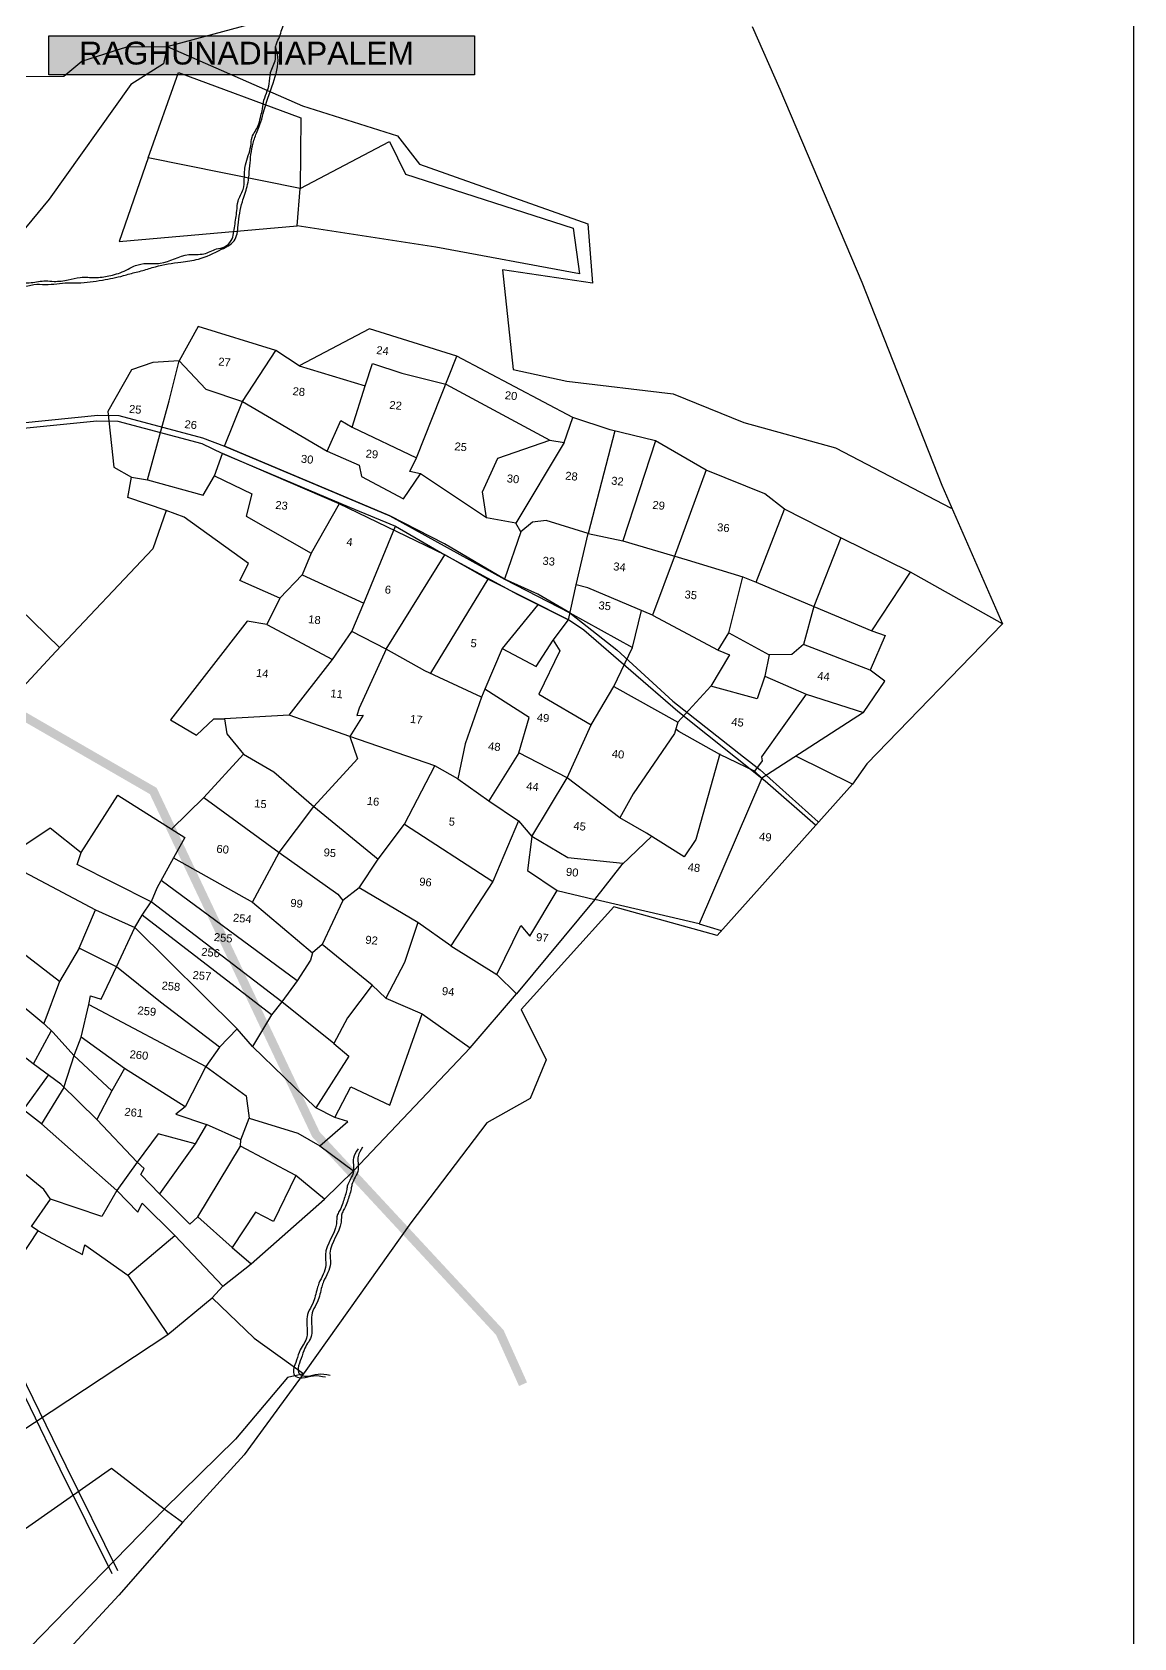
# Model space of a CAD drawing. Header units: millimetres. Extents: x 378359 to 385759, y 1843150 to 1853020.
# Drawn here: x 383254 to 385759, y 1847532 to 1851182 of the extents above; entities that cross this region are included whole.
import ezdxf

# ---------------------------------------------------------------- set-up
doc = ezdxf.new("R2010")
doc.units = ezdxf.units.MM
for name, color, linetype in [('Boundry', 5, 'Continuous'), ('FRL', 3, 'Continuous'), ('Plot', 7, 'Continuous'), ('ROAD', 1, 'Continuous'), ('ROADS', 50, 'Continuous'), ('Stream', 4, 'Continuous'), ('TEXT', 7, 'Continuous')]:
    doc.layers.add(name, color=color, linetype=linetype)
doc.styles.get("Standard").update_dxf_attribs({"font": 'arial.ttf'})

# ---------------------------------------------------------------- blocks, each defined once
blk = doc.blocks.new('MM')
at = {"layer": 'Boundry'}
for points in [[(-37.568, 40.796), (-36.826, 40.324), (-35.353, 40.237), (-32.458, 40.229), (-29.048, 39.855), (-27.456, 40.064), (-25.879, 40.263), (-17.11, 41.245), (-11.091, 42.158), (-5.206, 42.616), (2.64, 43.425), (3.255, 44.048), (4.886, 44.744), (6.39, 44.909), (16.821, 48.844)], [(28.144, 47.77), (29.404, 45.53), (33.162, 38.632), (36.874, 31.35), (39.645, 26.397), (35.086, 20.678), (34.63, 19.866), (30.121, 13.736), (26.164, 14.422), (23.08, 10.263), (24.199, 8.48), (23.737, 6.972), (22.215, 5.913), (19.738, 1.904), (16.35, -3.983), (14.357, -7.358), (12.307, -10.1), (11.573, -9.668)], [(3.795, -19.377), (11.572, -9.68)]]:
    blk.add_lwpolyline(points, dxfattribs=at)
at = {"layer": 'Plot'}
for points in [[(6.39, 44.909), (6.311, 44.245), (5.177, 43.363), (2.536, 38.785), (0.819, 36.24), (0.331, 36.012), (-1.263, 35.703), (-2.727, 34.842), (-4.483, 32.811), (-5.248, 32.015), (-6.337, 31.105), (-7.996, 34.306), (-9.727, 38.021), (-10.036, 39.256), (-8.459, 42.457)], [(6.39, 44.909), (11.652, 43.184), (15.304, 42.414), (16.232, 41.43), (22.731, 39.819), (23.109, 37.618), (19.707, 37.789), (20.471, 34.109), (22.513, 33.87), (26.526, 33.779), (29.27, 32.964), (32.771, 32.349), (37.309, 30.515)], [(6.909, 43.981), (11.638, 42.726), (11.868, 40.092), (15.028, 42.162), (15.74, 41.012), (22.191, 39.597), (22.593, 37.918), (17.139, 38.392), (11.884, 38.691), (11.868, 40.092), (6.079, 40.679), (5.306, 37.465), (11.884, 38.691)], [(6.079, 40.679), (6.909, 43.981)], [(39.645, 26.397), (36.021, 27.984), (33.294, 29.016), (31.09, 29.876), (30.306, 30.378), (28.025, 31.053), (26.037, 31.958), (24.305, 32.205), (22.863, 32.535), (18.322, 34.4), (14.956, 35.109), (12.472, 33.478), (11.54, 33.958), (8.565, 34.569), (7.981, 33.228), (6.999, 33.066), (6.234, 32.721), (5.496, 31.072), (5.919, 29.015), (6.622, 28.717), (7.226, 28.667), (7.75, 31.696), (7.981, 33.228), (9.069, 32.267), (10.481, 31.932), (11.54, 33.958)], [(10.481, 31.932), (13.825, 30.388), (15.062, 29.984), (15.199, 29.574), (16.848, 28.89), (17.389, 29.884), (16.985, 29.934), (17.177, 30.462), (18.322, 34.4)], [(12.472, 33.478), (15.006, 32.963), (15.202, 33.824), (16.333, 33.565), (18.011, 33.322), (22.088, 31.607), (22.636, 31.575), (22.863, 32.535)], [(14.671, 31.37), (15.006, 32.963)], [(-7.8, 32.402), (-7.14, 31.662), (-7.193, 30.61), (-8.13, 30.328), (-7.871, 30.069), (-6.498, 29.292), (-6.303, 29.299), (-6.242, 29.198), (-6.434, 29.102), (-6.835, 28.234), (-5.505, 26.995), (-4.822, 26.431), (-4.622, 27.151), (-4.302, 27.285), (-4.08, 27.982), (-2.07, 27.393), (4.562, 22.089)], [(21.339, 28.079), (20.905, 26.253), (18.538, 27.356), (16.4, 28.203), (14.486, 28.797), (9.976, 30.211), (10.481, 31.932)], [(24.48, 32.183), (23.853, 28.264), (22.247, 28.591), (21.734, 28.486), (21.339, 28.079), (21.124, 28.391)], [(26.037, 31.958), (25.178, 28.118)], [(13.825, 30.388), (14.218, 31.579), (14.671, 31.37), (17.177, 30.462)], [(22.636, 31.575), (21.124, 28.391), (20.01, 28.485), (17.389, 29.884)], [(20.01, 28.485), (19.759, 29.44), (20.214, 30.741), (22.088, 31.607)], [(28.028, 31.07), (27.15, 27.695), (26.551, 25.446), (24.046, 26.229), (23.6, 26.31)], [(7.226, 28.667), (9.352, 28.299), (9.704, 29.061), (9.923, 29.926)], [(9.923, 29.926), (14.854, 28.376), (16.637, 27.843), (18.587, 26.953), (21.449, 25.734), (23.434, 24.974), (23.6, 26.31), (23.853, 28.264), (25.178, 28.118), (27.643, 27.636), (29.786, 27.201), (30.307, 27.06), (31.09, 29.876)], [(9.704, 29.061), (11.171, 28.525), (11.04, 27.669), (13.6, 26.53)], [(33.294, 29.016), (32.535, 26.353), (32.289, 24.897), (31.894, 24.491), (31.045, 24.386), (30.964, 23.574), (30.755, 22.703), (28.983, 23.015)], [(12.584, 24.732), (11.033, 25.252), (11.301, 25.914), (8.731, 27.411), (8.035, 27.595), (6.559, 27.938), (6.622, 28.717)], [(14.464, 28.474), (13.6, 26.53), (13.34, 25.684), (12.584, 24.732), (12.199, 23.71), (14.781, 22.638), (15.395, 23.75)], [(26.551, 25.446), (29.136, 24.375), (29.569, 24.248), (28.983, 23.015), (27.884, 21.553), (27.801, 21.109), (26.48, 18.717), (26.065, 17.771), (23.958, 19.068), (22.064, 19.834), (22.319, 21.184), (20.563, 22.077), (20.468, 21.768), (18.257, 22.549), (16.746, 23.219), (15.395, 23.75), (15.746, 24.856), (16.637, 27.843)], [(34.787, 25.663), (36.021, 27.984)], [(8.035, 27.595), (7.669, 26.116), (4.423, 21.94), (1.916, 18.654), (2.854, 17.199), (1.916, 15.657), (1.357, 15.643), (1.263, 14.982), (0.841, 15.353), (0.76, 14.696), (0.597, 14.197), (2.148, 13.2), (2.545, 14.036), (2.123, 14.397), (2.46, 15.152), (1.916, 15.657)], [(29.136, 24.375), (29.465, 25.071), (29.786, 27.201)], [(16.746, 23.219), (18.587, 26.953)], [(30.307, 27.06), (32.535, 26.353), (34.787, 25.663), (35.31, 25.536), (34.868, 24.189), (32.289, 24.897)], [(20.28, 26.199), (18.483, 22.488)], [(23.464, 25.239), (22.196, 25.818), (20.905, 26.253)], [(13.34, 25.684), (15.746, 24.856)], [(22.224, 25.409), (21.071, 23.667), (20.563, 22.077)], [(23.464, 25.239), (25.922, 24.172), (26.124, 25.582)], [(21.071, 23.667), (22.393, 23.112), (22.942, 24.16), (23.434, 24.974)], [(29.465, 25.071), (31.045, 24.386)], [(22.942, 24.16), (23.224, 23.789), (22.6, 22.091), (24.659, 21.14), (25.374, 22.653), (25.922, 24.172)], [(30.964, 23.574), (32.567, 23.063), (34.775, 22.575), (35.461, 23.829), (34.868, 24.189)], [(12.199, 23.71), (11.458, 23.759), (8.952, 19.8), (9.972, 19.324), (10.564, 19.998), (10.961, 20.035), (11.097, 19.486), (11.798, 18.789), (12.994, 18.237), (14.61, 17.092), (17.204, 15.353), (18.058, 16.757), (18.974, 19.043), (15.701, 19.829), (16.07, 19.018), (14.61, 17.092)], [(16.746, 23.219), (15.941, 20.919), (15.891, 20.643), (16.125, 20.677), (15.701, 19.829)], [(32.567, 23.063), (31.126, 20.563), (31.166, 20.409), (30.925, 19.997), (29.568, 20.5), (27.962, 21.199), (27.832, 21.275)], [(13.363, 20.407), (14.781, 22.638)], [(25.374, 22.653), (27.884, 21.553)], [(34.775, 22.575), (31.217, 19.764), (30.925, 19.997)], [(20.468, 21.768), (20.029, 19.972), (19.886, 18.634), (18.974, 19.043)], [(26.345, 16.073), (24.274, 16.089), (22.854, 16.754), (23.954, 19.067), (24.659, 21.14)], [(29.562, 20.514), (28.982, 17.234), (28.607, 16.542), (27.121, 17.292), (26.065, 17.771)], [(34.63, 19.866), (32.432, 20.702)], [(15.701, 19.829), (13.363, 20.407), (10.961, 20.035)], [(22.064, 19.834), (21.117, 17.932)], [(31.217, 19.764), (29.412, 14.098), (30.261, 13.932)], [(11.798, 18.789), (10.471, 17.02), (9.386, 15.73)], [(19.886, 18.634), (21.117, 17.932), (21.117, 17.932)], [(21.117, 17.932), (22.299, 17.293), (22.854, 16.754), (22.81, 15.467), (23.998, 14.832), (25.425, 14.638), (22.845, 10.836), (22.042, 11.478), (22.764, 13.391), (23.139, 13.029), (23.998, 14.832)], [(10.471, 17.02), (13.486, 15.239), (15.824, 13.899), (16.034, 13.685)], [(12.67, 13.299), (13.486, 15.239), (14.61, 17.092)], [(22.299, 17.293), (21.559, 14.941), (20.221, 12.38), (22.042, 11.478)], [(29.412, 14.098), (25.425, 14.638), (26.329, 16.041), (27.329, 17.206)], [(3.17, 13.961), (4.851, 15.336), (6.098, 14.523), (7.253, 16.795), (9.904, 15.467), (9.565, 14.665), (9.043, 13.473), (8.881, 12.945), (5.986, 14.069), (6.098, 14.523)], [(18.058, 16.757), (21.559, 14.941)], [(5.755, 9.633), (2.992, 11.365), (2.67, 11.646), (0.878, 13.078), (0.428, 14.121), (0.058, 15.272), (0.76, 14.696)], [(20.221, 12.38), (18.907, 13.137), (16.598, 14.214), (17.204, 15.353)], [(9.565, 14.665), (12.67, 13.299), (15.085, 11.626)], [(3.17, 13.961), (6.835, 12.443), (8.37, 11.927), (8.604, 12.413), (8.881, 12.945)], [(16.598, 14.214), (16.034, 13.685), (15.415, 11.973), (15.085, 11.626), (15.044, 11.346), (14.615, 10.521), (14.127, 9.685), (13.789, 9.157), (13.186, 7.912), (12.559, 8.514), (11.965, 7.763), (11.527, 6.997), (10.896, 5.412), (10.577, 5.106), (11.754, 4.834), (11.408, 4.077), (9.981, 4.315), (9.301, 3.176), (7.645, 4.626), (6.182, 5.817), (5.068, 6.472), (3.558, 7.419)], [(4.042, 8.877), (5.328, 8.017), (5.706, 7.714), (6.56, 6.933), (8.101, 5.746), (7.645, 4.626)], [(14.615, 10.521), (9.178, 13.771)], [(14.127, 9.685), (8.881, 12.945)], [(18.907, 13.137), (18.56, 11.596), (17.99, 10.195), (17.435, 10.633), (15.415, 11.973)], [(11.965, 7.763), (9.594, 9.236), (7.832, 10.395), (6.374, 10.949), (6.835, 12.443)], [(13.789, 9.157), (8.604, 12.413)], [(6.585, 6.963), (6.766, 7.645), (6.938, 8.881), (6.959, 9.213), (7.371, 9.132), (7.832, 10.395), (8.37, 11.927), (12.559, 8.514)], [(6.374, 10.949), (5.755, 9.633), (5.328, 8.017)], [(17.99, 10.195), (19.408, 9.742), (21.322, 8.647), (22.845, 10.836)], [(17.435, 10.633), (16.635, 9.321), (16.217, 8.322), (14.127, 9.685)], [(6.298, 5.702), (5.593, 4.267), (4.883, 4.72), (2.725, 6.296), (2.271, 6.183), (0.875, 6.925), (-0.044, 7.362), (0.691, 8.464), (1.711, 9.824)], [(16.521, 5.559), (17.002, 6.761), (18.522, 6.217), (19.408, 9.742)], [(6.938, 8.881), (11.527, 6.997)], [(16.065, 4.445), (17.409, 3.642), (21.322, 8.647)], [(16.217, 8.322), (16.825, 7.904), (15.774, 5.85), (13.186, 7.912)], [(5.626, 7.773), (5.077, 6.463)], [(10.896, 5.412), (8.495, 6.625), (6.766, 7.645)], [(6.298, 5.702), (6.585, 6.963)], [(8.495, 6.625), (8.101, 5.746)], [(11.527, 6.997), (13.127, 6.052), (13.329, 5.23), (15.191, 4.837), (16.065, 4.445), (17.015, 5.457), (16.521, 5.559), (15.774, 5.85)], [(9.301, 3.176), (8.654, 2.05), (8.179, 1.028), (6.204, 1.48), (5.925, 1.817), (4.121, 3.019), (4.883, 4.72), (5.679, 6.107)], [(13.098, 4.384), (11.754, 4.834)], [(17.409, 3.642), (16.426, 2.477), (15.271, 3.252), (13.098, 4.146), (13.098, 4.384), (13.329, 5.23)], [(5.593, 4.267), (8.654, 2.05), (9.513, 1.315), (9.643, 1.669), (10.978, 0.58), (12.95, -1.14), (13.924, -0.2), (16.426, 2.477)], [(11.408, 4.077), (10.252, 2.078), (9.487, 2.738), (9.588, 2.964), (9.301, 3.176)], [(13.155, 0.334), (11.772, 1.355), (13.098, 4.146)], [(15.271, 3.252), (14.607, 1.457), (13.905, 1.743), (13.155, 0.334), (13.924, -0.2)], [(11.772, 1.355), (11.493, 1.051), (10.252, 2.078)], [(2.548, -5.982), (5.859, 0.257), (5.598, 0.398), (6.204, 1.48)], [(-14.32, 1.16), (-14.771, 0.21), (-15.659, -0.893), (-14.344, -2.021), (-12.742, -2.505), (-12.309, -2.566), (-10.939, -3.343), (-9.65, -4.095), (-9.014, -4.259), (-7.165, -5.225), (-6.859, -5.532), (-5.204, -6.238), (-3.854, -6.53), (-5.098, -7.764), (-3.438, -8.695), (1.339, -11.247), (2.477, -10.236), (5.259, -7.842), (11.069, -3.14), (12.593, -1.61), (12.95, -1.14)], [(5.859, 0.257), (7.596, -0.46), (7.658, -0.099), (9.362, -1.065), (10.978, 0.58)], [(9.362, -1.065), (11.069, -3.14)], [(12.593, -1.61), (14.313, -2.959), (16.288, -4.113), (15.696, -4.31), (13.973, -6.795), (11.573, -9.668), (9.457, -8.347), (5.244, -11.936), (0.821, -16.22), (-4.951, -22.098), (-6.975, -24.759), (-11.187, -22.222), (-12.968, -21.152), (-12.758, -20.627), (-12.37, -19.687), (-11.694, -20.025), (-10.505, -20.781), (-11.187, -22.222)], [(12.307, -10.1), (10.187, -13.042), (4.142, -20.983), (0.095, -29.286), (-5.283, -36.362), (-6.692, -38.421), (-7.972, -41.74), (-11.315, -51.603), (-13.221, -56.565), (-12.882, -70.577), (-12.414, -79.826)]]:
    blk.add_lwpolyline(points, dxfattribs=at)
at = {"layer": 'ROAD'}
for points in [[(-12.271, 26.298), (-4.487, 28.774), (5.122, 30.69), (5.906, 30.756), (9.117, 30.225), (9.923, 29.926)], [(-12.258, 26.51), (-4.474, 28.986), (5.135, 30.902), (5.919, 30.968), (9.13, 30.438), (9.976, 30.211)], [(9.976, 30.211), (16.4, 28.203), (20.905, 26.253), (23.464, 25.239), (23.965, 24.903), (25.342, 24.03), (27.621, 22.315), (30.456, 20.494), (31.13, 20.067), (33.485, 18.337)], [(33.388, 18.208), (31.36, 19.658), (27.851, 21.947), (24.051, 24.643), (23.434, 24.974), (20.28, 26.199), (18.587, 26.953), (14.464, 28.474), (9.923, 29.926)], [(4.875, -4.185), (7.535, -8.537), (9.851, -12.257)], [(5.08, -4.059), (7.74, -8.411), (10.055, -12.131)]]:
    blk.add_lwpolyline(points, dxfattribs=at)
at = {"layer": 'Stream'}
for points in [[(-13.454, 27.834), (-12.483, 27.962), (-11.379, 28.821), (-11.106, 29.222), (-10.24, 29.384), (-9.419, 29.63), (-8.827, 29.781), (-8.391, 29.903), (-8.059, 29.961), (-6.889, 30.457), (-6.082, 30.597), (-5.396, 30.887), (-4.728, 31.276), (-3.746, 31.729), (-3.275, 32.001), (-2.108, 32.767), (-1.568, 33.127), (-0.522, 33.858), (0.076, 34.468), (0.396, 34.682), (0.739, 35.037), (0.954, 35.309), (1.601, 35.557), (2.171, 35.609), (2.705, 35.725), (3.019, 35.737), (3.542, 35.847), (3.984, 35.981), (4.542, 36.027), (5.041, 36.138), (5.593, 36.37), (6, 36.619), (6.413, 36.741), (6.918, 36.799), (7.951, 37.225), (8.509, 37.306), (8.968, 37.533), (9.258, 37.643), (9.479, 37.904), (9.561, 38.462), (9.584, 39.035), (9.596, 39.395), (9.741, 39.853), (9.747, 40.248), (9.741, 40.782), (9.869, 41.488), (9.887, 41.831), (10.073, 42.284), (10.125, 42.591), (10.166, 42.853), (10.183, 43.166), (10.335, 43.884), (10.341, 44.308), (10.474, 44.824), (10.439, 45.318), (10.48, 45.474), (10.625, 46.026), (10.725, 46.645)], [(-13.32, 27.68), (-12.014, 28.036), (-11.28, 28.766), (-10.912, 29.195), (-10.519, 29.214), (-10.305, 29.221), (-9.41, 29.534), (-9.165, 29.639), (-8.705, 29.725), (-8.21, 29.84), (-8, 29.946), (-7.081, 30.231), (-6.73, 30.333), (-6.373, 30.393), (-6.133, 30.441), (-5.629, 30.623), (-4.801, 31.054), (-4.178, 31.389), (-3.47, 31.734), (-3.307, 31.864), (-2.587, 32.182), (-2.37, 32.438), (-1.981, 32.782), (-1.457, 32.976), (-1.288, 33.139), (-0.69, 33.572), (-0.371, 33.801), (-0.106, 34.139), (0.079, 34.331), (0.856, 35.012), (1.255, 35.28), (2.059, 35.481), (2.279, 35.548), (2.707, 35.589), (3.552, 35.732), (3.914, 35.767), (4.818, 35.961), (5.589, 36.201), (5.818, 36.293), (6.288, 36.461), (6.747, 36.65), (7.685, 36.918), (8.323, 37.091), (9.155, 37.54), (9.589, 37.897), (9.686, 38.494), (9.758, 39.385), (9.88, 39.977), (9.906, 40.293), (9.906, 40.757), (9.947, 41.612), (10.054, 42.056), (10.136, 42.331), (10.217, 42.755), (10.473, 43.927), (10.56, 44.911), (10.428, 45.309)], [(17.498, 4.469), (17.362, 4.115), (17.409, 3.626), (17.234, 3.039), (17.218, 2.872), (17.123, 2.396), (17.044, 2.126), (16.972, 1.952), (16.964, 1.603), (16.662, 0.407), (16.718, 0.019), (16.527, -0.68), (16.479, -0.878), (16.368, -1.457), (16.233, -1.814), (16.257, -2.475), (16.273, -2.713), (16.066, -3.237), (15.971, -3.626), (15.891, -4.009), (15.939, -4.192), (16.241, -4.271), (16.654, -4.152), (17.106, -4.152)], [(17.665, 4.548), (17.528, 4.195), (17.576, 3.705), (17.401, 3.118), (17.385, 2.951), (17.29, 2.475), (17.21, 2.206), (17.139, 2.031), (17.131, 1.682), (16.829, 0.487), (16.884, 0.098), (16.694, -0.6), (16.646, -0.799), (16.535, -1.378), (16.4, -1.735), (16.424, -2.396), (16.44, -2.634), (16.233, -3.158), (16.138, -3.546), (16.058, -3.93), (16.106, -4.112), (16.408, -4.192), (16.821, -4.073), (17.273, -4.073)]]:
    blk.add_spline(points, degree=3, dxfattribs=at)
at = {"layer": 'TEXT'}
for s, p in [('24', (15.294, 34.193)), ('27', (9.438, 33.195)), ('20', (20.251, 32.976)), ('28', (12.317, 32.36)), ('22', (15.979, 32.198)), ('25', (6.28, 31.108)), ('26', (8.405, 30.737)), ('25', (18.557, 30.888)), ('30', (12.874, 29.867)), ('29', (15.271, 30.296)), ('30', (20.625, 29.879)), ('28', (22.796, 30.192)), ('32', (24.529, 30.173)), ('29', (26.154, 29.419)), ('36', (28.648, 28.819)), ('23', (12.088, 28.053)), ('4', (14.873, 26.932)), ('33', (22.254, 26.937)), ('34', (24.915, 26.982)), ('35', (27.677, 26.194)), ('6', (16.476, 25.294)), ('35', (24.506, 25.476)), ('18', (13.726, 23.909)), ('5', (19.868, 23.605)), ('44', (32.925, 23.638)), ('14', (11.975, 21.716)), ('45', (29.882, 21.612)), ('11', (14.823, 21.223)), ('49', (22.61, 21.074)), ('17', (17.887, 20.556)), ('48', (20.896, 19.824)), ('40', (25.538, 19.989)), ('44', (22.464, 18.474)), ('16', (16.572, 17.342)), ('45', (24.366, 17.164)), ('49', (31.333, 17.434)), ('15', (12.378, 16.845)), ('5', (19.7, 16.871)), ('48', (28.78, 16.033)), ('90', (24.256, 15.419)), ('60', (11.133, 15.013)), ('95', (15.143, 15.269)), ('96', (18.818, 14.523)), ('99', (14.085, 13.261)), ('254', (12, 12.503)), ('97', (23.376, 12.876)), ('92', (17.017, 12.159)), ('255', (11.357, 11.712)), ('256', (10.939, 11.115)), ('257', (10.7, 10.22)), ('94', (20.059, 10.52)), ('258', (9.58, 9.713)), ('259', (8.773, 8.698)), ('260', (8.637, 7.033)), ('261', (8.652, 4.869))]:
    blk.add_text(s, height=0.3, dxfattribs=at).set_placement(p)

msp = doc.modelspace()

# ---------------------------------------------------------------- hatches: boundary and pattern name
h = msp.add_hatch(color=2)
h.dxf.hatch_style = 1
h.paths.add_polyline_path([(383292.8, 1851173.7), (384260.4, 1851173.7), (384260.4, 1851084.7), (383292.8, 1851084.7)])
h = msp.add_hatch(color=2)
h.dxf.hatch_style = 1
h.paths.add_polyline_path([(383292.8, 1851173.7), (384260.4, 1851173.7), (384260.4, 1851084.7), (383292.8, 1851084.7)])

# ---------------------------------------------------------------- linework, layer by layer
at = {"color": 2}
msp.add_lwpolyline([(383292.8, 1851173.7), (384260.4, 1851173.7), (384260.4, 1851084.7), (383292.8, 1851084.7)], close=True, dxfattribs=at)
msp.add_lwpolyline([(383292.8, 1851173.7), (384260.4, 1851173.7), (384260.4, 1851084.7), (383292.8, 1851084.7)], close=True, dxfattribs=at)
at = {"layer": 'FRL', "color": 0}
msp.add_lwpolyline([(378358.5, 1843149.9), (385759.2, 1843149.9), (385759.2, 1853020), (378358.5, 1853020)], close=True, dxfattribs=at)
at = {"layer": 'ROADS', "color": 40, "const_width": 20}
msp.add_lwpolyline([(384370.5, 1848108.3), (384317.6, 1848226), (383899.7, 1848676.2), (383529.9, 1849456.9), (382939.3, 1849797.9), (382882.8, 1850116.2), (382584.7, 1850331.8), (382350.6, 1850367.5)], dxfattribs=at)

# ---------------------------------------------------------------- block references
at = {"color": 190, "xscale": 60.65367649601166, "yscale": 60.65367649601166, "zscale": 60.65367649601166, "rotation": 354.4622295077103}
msp.add_blockref('MM', (382912.8, 1848475.7), dxfattribs=at)
msp.add_blockref('MM', (382912.8, 1848475.7), dxfattribs=at)
msp.add_blockref('MM', (382912.8, 1848475.7), dxfattribs=at)

# ---------------------------------------------------------------- texts
at = {"layer": 'TEXT', "color": 5}
msp.add_text('RAGHUNADHAPALEM', height=51.893, dxfattribs=at).set_placement((383361.5, 1851108.4))
msp.add_text('RAGHUNADHAPALEM', height=51.893, dxfattribs=at).set_placement((383361.5, 1851108.4))

doc.saveas('drawing.dxf')
